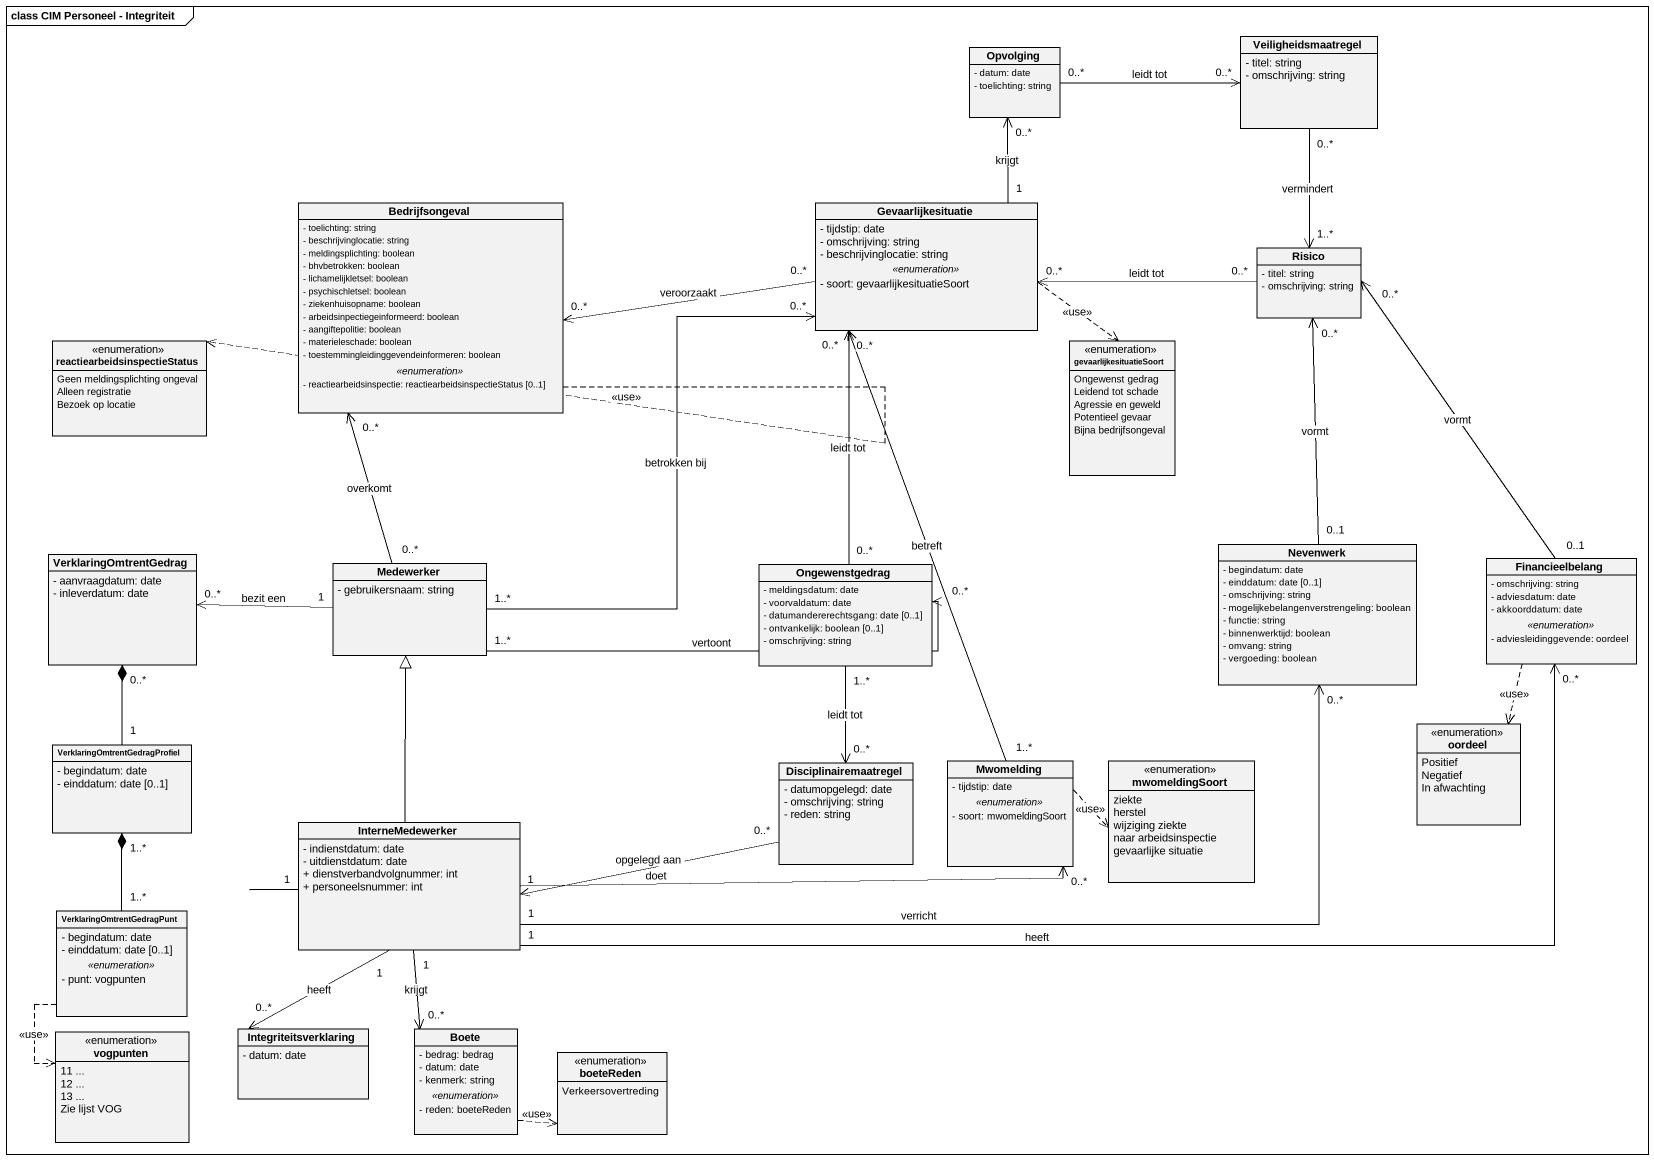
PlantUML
@startuml
mainframe class CIM Personeel - Integriteit
hide circle
hide empty members
skinparam classAttributeIconSize 0
class Opvolging {
  - datum: date
  - toelichting: string
}
class Veiligheidsmaatregel {
  - titel: string
  - omschrijving: string
}
class Bedrijfsongeval {
  - toelichting: string
  - beschrijvinglocatie: string
  - meldingsplichting: boolean
  - bhvbetrokken: boolean
  - lichamelijkletsel: boolean
  - psychischletsel: boolean
  - ziekenhuisopname: boolean
  - arbeidsinpectiegeinformeerd: boolean
  - aangiftepolitie: boolean
  - materieleschade: boolean
  - toestemmingleidinggevendeinformeren: boolean
  .. <<enumeration>> ..
  - reactiearbeidsinspectie: reactiearbeidsinspectieStatus [0..1]
}
class Gevaarlijkesituatie {
  - tijdstip: date
  - omschrijving: string
  - beschrijvinglocatie: string
  .. <<enumeration>> ..
  - soort: gevaarlijkesituatieSoort
}
class Risico {
  - titel: string
  - omschrijving: string
}
enum "reactiearbeidsinspectieStatus" as reactiearbeidsinspectieStatu {
  Geen meldingsplichting ongeval
  Alleen registratie
  Bezoek op locatie
}
enum gevaarlijkesituatieSoort {
  Ongewenst gedrag
  Leidend tot schade
  Agressie en geweld
  Potentieel gevaar
  Bijna bedrijfsongeval
}
class VerklaringOmtrentGedrag {
  - aanvraagdatum: date
  - inleverdatum: date
}
class Medewerker {
  - gebruikersnaam: string
}
class Ongewenstgedrag {
  - meldingsdatum: date
  - voorvaldatum: date
  - datumandererechtsgang: date [0..1]
  - ontvankelijk: boolean [0..1]
  - omschrijving: string
}
class Nevenwerk {
  - begindatum: date
  - einddatum: date [0..1]
  - omschrijving: string
  - mogelijkebelangenverstrengeling: boolean
  - functie: string
  - binnenwerktijd: boolean
  - omvang: string
  - vergoeding: boolean
}
class Financieelbelang {
  - omschrijving: string
  - adviesdatum: date
  - akkoorddatum: date
  .. <<enumeration>> ..
  - adviesleidinggevende: oordeel
}
class "VerklaringOmtrentGedragProfiel" as VerklaringOmtrentGedragProfi {
  - begindatum: date
  - einddatum: date [0..1]
}
enum oordeel {
  Positief
  Negatief
  In afwachting
}
class Disciplinairemaatregel {
  - datumopgelegd: date
  - omschrijving: string
  - reden: string
}
class Mwomelding {
  - tijdstip: date
  .. <<enumeration>> ..
  - soort: mwomeldingSoort
}
enum mwomeldingSoort {
  ziekte
  herstel
  wijziging ziekte
  naar arbeidsinspectie
  gevaarlijke situatie
}
class InterneMedewerker {
  - indienstdatum: date
  - uitdienstdatum: date
  + dienstverbandvolgnummer: int
  + personeelsnummer: int
}
class VerklaringOmtrentGedragPunt {
  - begindatum: date
  - einddatum: date [0..1]
  .. <<enumeration>> ..
  - punt: vogpunten
}
enum vogpunten {
  11 ...
  12 ...
  13 ...
  Zie lijst VOG
}
class Integriteitsverklaring {
  - datum: date
}
class Boete {
  - bedrag: bedrag
  - datum: date
  - kenmerk: string
  .. <<enumeration>> ..
  - reden: boeteReden
}
enum boeteReden {
  Verkeersovertreding
}
Opvolging "0..*" -right-> "0..*" Veiligheidsmaatregel : leidt tot
Veiligheidsmaatregel "0..*" --> "1..*" Risico : vermindert
Bedrijfsongeval .left.> reactiearbeidsinspectieStatu : <<use>>
Gevaarlijkesituatie "1" -up-> "0..*" Opvolging : krijgt
Gevaarlijkesituatie "0..*" -left-> "0..*" Bedrijfsongeval : veroorzaakt
Gevaarlijkesituatie ..> gevaarlijkesituatieSoort : <<use>>
Gevaarlijkesituatie "0..*" <-- "0..*" Ongewenstgedrag : leidt tot
Risico "0..*" -left-> "0..*" Gevaarlijkesituatie : leidt tot
Medewerker "0..*" -up-> "0..*" Bedrijfsongeval : overkomt
Medewerker "1..*" -up-> "0..*" Gevaarlijkesituatie : betrokken bij
Medewerker "1" -left-> "0..*" VerklaringOmtrentGedrag : bezit een
Medewerker "1..*" -right-> "0..*" Ongewenstgedrag : vertoont
Nevenwerk "0..1" -up-> "0..*" Risico : vormt
Financieelbelang "0..1" -up-> "0..*" Risico : vormt
Financieelbelang ..> oordeel : <<use>>
VerklaringOmtrentGedragProfi "1" -up-* "0..*" VerklaringOmtrentGedrag
Disciplinairemaatregel "0..*" <-up- "1..*" Ongewenstgedrag : leidt tot
Mwomelding "1..*" -up-> "0..*" Gevaarlijkesituatie : betreft
Mwomelding .right.> mwomeldingSoort : <<use>>
InterneMedewerker -up-|> Medewerker
InterneMedewerker "1" -right-> "0..*" Nevenwerk : verricht
InterneMedewerker "1" -right-> "0..*" Financieelbelang : heeft
InterneMedewerker "1" <-right- "0..*" Disciplinairemaatregel : opgelegd aan
InterneMedewerker "1" -right-> "0..*" Mwomelding : doet
InterneMedewerker "1" --> "0..*" Integriteitsverklaring : heeft
InterneMedewerker "1" --> "0..*" Boete : krijgt
VerklaringOmtrentGedragPunt "1..*" -up-* "1..*" VerklaringOmtrentGedragProfi
VerklaringOmtrentGedragPunt ..> vogpunten : <<use>>
Boete .right.> boeteReden : <<use>>
@enduml
